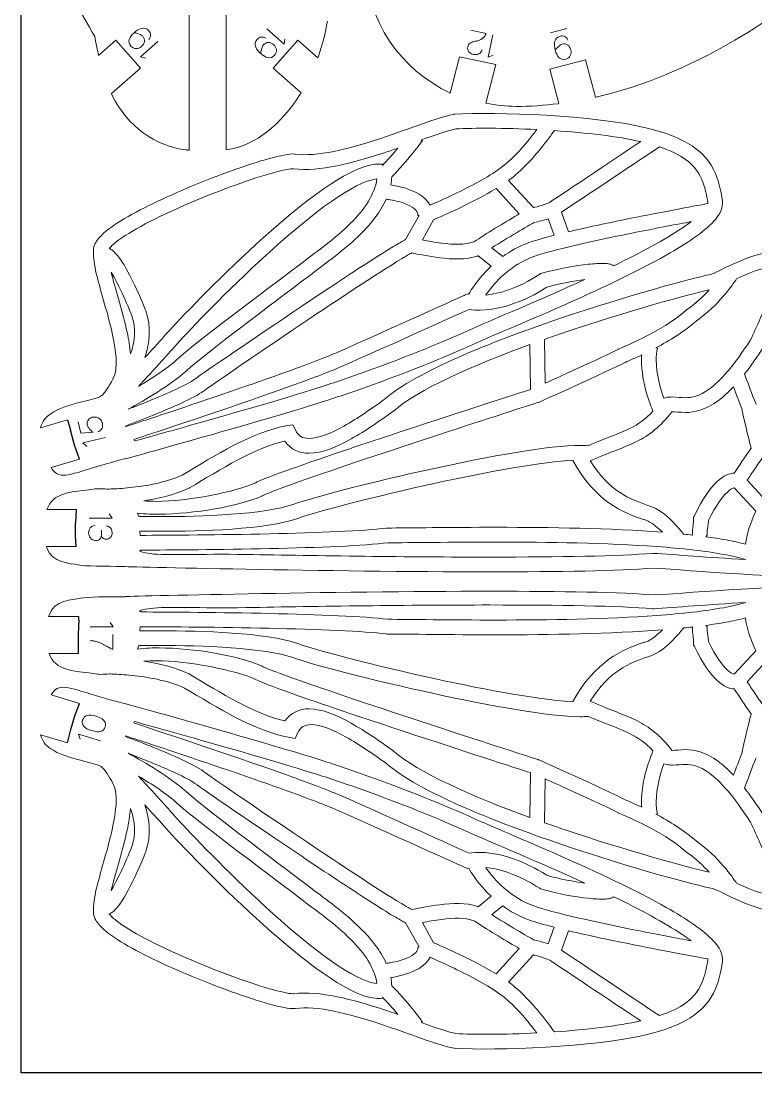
# Model space of a CAD drawing. Header units: millimetres. Extents: x 0 to 213, y 0 to 136.
# Drawn here: x 0 to 60.5, y 0 to 86.5 of the extents above; entities that cross this region are included whole.
import ezdxf

# ---------------------------------------------------------------- set-up
doc = ezdxf.new("R2010")
doc.units = ezdxf.units.MM
doc.header["$MEASUREMENT"] = 0
for name, color, linetype in [('Cut', 7, 'Continuous'), ('Stege', 5, 'Continuous'), ('Text', 1, 'Continuous')]:
    doc.layers.add(name, color=color, linetype=linetype)

msp = doc.modelspace()

# ---------------------------------------------------------------- linework, layer by layer
at = {"layer": 'Cut'}
for p, q in [((0, 0), (0, 136.221)), ((3.823, 53.733), (4.078, 52.866)), ((4.796, 50.493), (4.409, 51.653)), ((4.54, 46.354), (4.49, 45.221)), ((4.54, 43.304), (4.49, 44.221)), ((4.724, 37.543), (4.756, 37.001)), ((4.724, 34.493), (4.724, 35.756)), ((4.425, 29.376), (4.796, 30.399)), ((3.823, 27.16), (4.11, 28.257)), ((213.49, 0), (0, 0))]:
    msp.add_line(p, q, dxfattribs=at)
at = {"layer": 'Cut', "lineweight": 0}
for p, q in [((13.819, 101.623), (13.819, 75.905)), ((16.869, 75.944), (16.869, 101.623)), ((7.797, 84.944), (6.383, 83.694)), ((9.817, 82.66), (7.797, 84.944)), ((22.77, 84.945), (20.75, 82.66)), ((24.413, 83.492), (22.77, 84.945)), ((6.383, 83.694), (6.345, 83.864)), ((24.467, 83.646), (24.413, 83.492)), ((36.071, 83.571), (35.314, 80.597)), ((39.06, 82.967), (36.071, 83.571)), ((46.448, 83.339), (43.498, 82.564)), ((47.26, 80.253), (46.448, 83.339)), ((7.439, 80.558), (9.817, 82.66)), ((20.75, 82.66), (23.039, 80.636)), ((38.247, 79.773), (39.06, 82.967)), ((43.498, 82.564), (44.241, 79.738)), ((7.508, 80.416), (7.439, 80.558)), ((23.039, 80.636), (22.957, 80.506)), ((35.314, 80.597), (35.288, 80.61)), ((38.275, 79.767), (38.247, 79.773)), ((44.241, 79.738), (44.179, 79.73)), ((47.319, 80.267), (47.26, 80.253)), ((35.606, 78.851), (35.635, 78.857)), ((35.635, 78.857), (35.668, 78.859)), ((32.913, 76.749), (33.013, 76.674)), ((13.819, 75.905), (13.772, 75.905)), ((17.038, 75.969), (16.869, 75.944)), ((22.528, 75.591), (22.55, 75.59)), ((22.55, 75.59), (22.57, 75.586)), ((29.735, 74.752), (29.724, 74.653)), ((40.985, 70.656), (39.075, 72.741)), ((40.103, 73.416), (42.151, 71.18)), ((31.641, 68.549), (32.745, 70.531)), ((32.745, 70.531), (32.639, 70.541)), ((33.936, 70.178), (33.013, 68.52)), ((43.863, 68.908), (43.372, 70.267)), ((44.468, 70.804), (45.048, 69.198)), ((38.718, 67.871), (39.625, 67.148)), ((38.671, 66.356), (37.593, 67.216)), ((42.746, 65.753), (42.835, 65.778)), ((42.67, 65.703), (42.746, 65.753)), ((36.531, 63.996), (36.729, 64.086)), ((36.729, 64.086), (36.831, 64.059)), ((54.805, 62.81), (54.782, 62.79)), ((54.833, 62.83), (54.805, 62.81)), ((41.856, 59.91), (41.91, 56.227)), ((43.116, 56.738), (43.063, 60.343)), ((49.161, 59.547), (49.137, 59.535)), ((49.183, 59.556), (49.161, 59.547)), ((52.359, 59.614), (52.226, 59.646)), ((52.872, 55.509), (52.871, 55.507)), ((53.092, 55.557), (52.872, 55.509)), ((42.553, 55.16), (42.585, 55.169)), ((42.585, 55.169), (42.615, 55.183)), ((60.469, 54.997), (60.442, 55.06)), ((3.823, 53.733), (1.605, 53.067)), ((30.598, 54.412), (30.623, 54.429)), ((30.623, 54.429), (30.648, 54.451)), ((53.547, 54.391), (53.579, 54.391)), ((8.589, 53.216), (8.62, 53.166)), ((22.371, 53.323), (21.915, 53.247)), ((22.565, 52.906), (22.371, 53.323)), ((9.273, 52.104), (9.344, 51.987)), ((60.053, 51.416), (60.082, 51.423)), ((2.475, 49.796), (4.796, 50.493)), ((8.587, 50.52), (8.582, 50.539)), ((45.457, 50.399), (45.4, 50.367)), ((46.814, 50.357), (46.841, 50.353)), ((46.841, 50.353), (46.998, 50.423)), ((6.151, 49.853), (6.151, 49.852)), ((61.339, 47.04), (59.74, 48.753)), ((13.808, 48.096), (13.83, 48.107)), ((13.83, 48.107), (13.857, 48.123)), ((58.671, 48.12), (60.448, 46.216)), ((19.794, 47.451), (19.814, 47.459)), ((19.814, 47.459), (19.827, 47.466)), ((2.223, 46.571), (2.129, 46.354)), ((2.129, 46.354), (4.54, 46.354)), ((9.679, 45.779), (9.593, 46.057)), ((51.199, 45.533), (51.231, 45.522)), ((51.231, 45.522), (51.258, 45.516)), ((55.392, 45.841), (55.333, 45.715)), ((55.333, 45.715), (55.333, 45.578)), ((9.791, 44.22), (9.766, 44.565)), ((30.087, 44.826), (30.045, 44.819)), ((30.125, 44.826), (30.087, 44.826)), ((56.322, 44.111), (56.443, 44.232)), ((56.443, 44.232), (56.412, 44.2)), ((56.412, 44.2), (56.45, 44.222)), ((4.54, 43.304), (2.084, 43.304)), ((2.084, 43.304), (2.12, 43.19)), ((51.976, 42.744), (51.931, 42.74)), ((52.02, 42.741), (51.976, 42.744)), ((8.373, 41.67), (8.373, 41.652)), ((8.557, 39.176), (8.557, 39.194)), ((51.931, 38.189), (51.976, 38.185)), ((51.976, 38.185), (52.02, 38.187)), ((2.268, 37.543), (2.303, 37.657)), ((4.724, 37.543), (2.268, 37.543)), ((9.766, 36.363), (9.79, 36.709)), ((56.443, 36.696), (56.322, 36.817)), ((56.45, 36.706), (56.412, 36.728)), ((56.412, 36.728), (56.443, 36.696)), ((30.045, 36.109), (30.087, 36.103)), ((30.087, 36.103), (30.125, 36.103)), ((9.593, 34.871), (9.679, 35.149)), ((51.231, 35.406), (51.199, 35.395)), ((51.258, 35.412), (51.231, 35.406)), ((55.333, 35.35), (55.333, 35.213)), ((55.333, 35.213), (55.392, 35.088)), ((60.448, 34.712), (58.671, 32.808)), ((2.407, 34.276), (2.313, 34.493)), ((2.313, 34.493), (4.724, 34.493)), ((59.739, 32.176), (61.339, 33.888)), ((19.814, 33.47), (19.794, 33.478)), ((19.827, 33.462), (19.814, 33.47)), ((13.831, 32.821), (13.808, 32.833)), ((13.857, 32.805), (13.831, 32.821)), ((2.475, 31.097), (4.796, 30.399)), ((6.151, 31.04), (6.151, 31.041)), ((8.587, 30.373), (8.582, 30.354)), ((45.399, 30.561), (45.457, 30.53)), ((46.841, 30.575), (46.814, 30.571)), ((46.998, 30.506), (46.841, 30.575)), ((60.082, 29.505), (60.053, 29.513)), ((9.273, 28.789), (9.344, 28.906)), ((3.823, 27.16), (1.605, 27.826)), ((8.589, 27.677), (8.62, 27.727)), ((22.749, 27.94), (22.555, 27.523)), ((22.555, 27.523), (22.099, 27.599)), ((30.623, 26.499), (30.598, 26.516)), ((30.648, 26.478), (30.623, 26.499)), ((53.579, 26.537), (53.547, 26.537)), ((42.585, 25.759), (42.553, 25.768)), ((42.614, 25.745), (42.585, 25.759)), ((52.87, 25.421), (52.872, 25.419)), ((52.872, 25.419), (53.092, 25.371)), ((60.442, 25.868), (60.469, 25.931)), ((41.91, 24.702), (41.856, 21.018)), ((43.063, 20.586), (43.116, 24.191)), ((49.137, 21.394), (49.161, 21.381)), ((49.161, 21.381), (49.184, 21.372)), ((52.226, 21.283), (52.358, 21.314)), ((54.781, 18.138), (54.805, 18.118)), ((54.805, 18.118), (54.833, 18.098)), ((36.531, 16.897), (36.729, 16.807)), ((36.729, 16.807), (36.831, 16.834)), ((42.67, 15.19), (42.746, 15.139)), ((42.746, 15.139), (42.835, 15.115)), ((38.671, 14.537), (37.593, 13.677)), ((38.718, 13.022), (39.625, 13.745)), ((31.641, 12.344), (32.745, 10.362)), ((33.936, 10.715), (33.013, 12.373)), ((43.863, 11.985), (43.372, 10.626)), ((44.468, 10.089), (45.048, 11.695)), ((32.745, 10.362), (32.639, 10.352)), ((40.985, 10.237), (39.075, 8.152)), ((40.103, 7.477), (42.151, 9.713)), ((29.735, 6.141), (29.724, 6.24)), ((22.528, 5.302), (22.55, 5.303)), ((22.55, 5.303), (22.57, 5.306)), ((32.913, 4.144), (33.013, 4.218)), ((35.606, 2.041), (35.635, 2.036)), ((35.635, 2.036), (35.668, 2.034))]:
    msp.add_line(p, q, dxfattribs=at)
for centre, radius, start, end in [((8.833, 89.189), 16.588, 340.47821, 350.76945), ((28.923, 89.001), 23.155, 189.31511, 192.81849), ((40.941, 93.278), 13.771, 258.83657, 269.05419)]:
    msp.add_arc(centre, radius, start, end, dxfattribs=at)
for points in [[(6.073, 85.253), (5.058, 87.03), (2.302, 91.015), (2.498, 97.34)], [(35.288, 80.61), (31.375, 82.476), (28.269, 86.457), (28.349, 91.581)], [(64.842, 89.376), (62.353, 86.963), (55.312, 82.132), (47.319, 80.267)], [(22.957, 80.506), (21.417, 78.053), (19.301, 76.299), (17.038, 75.969)], [(13.616, 75.925), (11.005, 76.26), (8.754, 77.844), (7.508, 80.416)], [(44.179, 79.73), (43.087, 79.603), (41.814, 79.491), (40.714, 79.509)], [(29.514, 76.852), (32.052, 77.683), (34.344, 78.631), (35.606, 78.851)], [(35.668, 78.859), (39.009, 79.067), (47.137, 78.798), (51.517, 77.726)], [(35.778, 77.651), (35.208, 77.554), (34.173, 77.195), (32.913, 76.749)], [(42.429, 77.598), (39.749, 77.734), (37.242, 77.745), (35.778, 77.651)], [(41.797, 76.787), (42.037, 77.082), (42.246, 77.355), (42.429, 77.598)], [(43.882, 77.513), (43.649, 77.208), (43.239, 76.64), (42.739, 76.022)], [(50.975, 76.608), (49.103, 77.042), (46.486, 77.338), (43.882, 77.513)], [(51.517, 77.726), (53.209, 77.308), (54.451, 76.804), (55.383, 76.13)], [(22.57, 75.586), (24.278, 75.332), (27.002, 76.015), (29.514, 76.852)], [(33.013, 76.674), (33.002, 76.662), (31.674, 74.882), (30.502, 73.716)], [(39.39, 74.398), (40.321, 75.083), (41.152, 75.991), (41.797, 76.787)], [(43.578, 71.669), (43.985, 71.941), (48.763, 75.131), (50.975, 76.608)], [(52.516, 76.178), (51.283, 75.355), (45.694, 71.623), (44.468, 70.804)], [(54.67, 75.148), (54.148, 75.528), (53.446, 75.87), (52.516, 76.178)], [(13.772, 75.905), (13.533, 75.916), (13.616, 75.925), (13.616, 75.925)], [(20.439, 75.222), (21.354, 75.468), (22.009, 75.618), (22.528, 75.591)], [(29.894, 75.7), (27.322, 74.861), (24.557, 74.1), (22.417, 74.383)], [(29.724, 74.653), (30.14, 75.074), (30.594, 75.596), (30.988, 76.071)], [(30.988, 76.071), (30.629, 75.946), (30.264, 75.822), (29.894, 75.7)], [(42.739, 76.022), (42.057, 75.183), (41.171, 74.205), (40.11, 73.421)], [(55.383, 76.13), (56.316, 75.458), (56.911, 74.599), (57.265, 73.609)], [(17.235, 74.182), (18.431, 74.614), (19.536, 74.974), (20.439, 75.222)], [(18.73, 67.605), (21.97, 70.598), (25.513, 73.553), (28.063, 74.489)], [(28.063, 74.489), (28.65, 74.699), (29.202, 74.813), (29.735, 74.752)], [(56.123, 73.197), (55.827, 74.006), (55.411, 74.607), (54.67, 75.148)], [(10.882, 71.53), (12.868, 72.491), (15.184, 73.442), (17.235, 74.182)], [(20.761, 74.053), (19.901, 73.817), (18.82, 73.465), (17.647, 73.041)], [(22.417, 74.383), (22.226, 74.393), (21.569, 74.282), (20.761, 74.053)], [(30.502, 73.716), (30.489, 73.489), (30.459, 73.267), (30.416, 73.049)], [(35.618, 72.277), (36.914, 72.898), (38.461, 73.711), (39.39, 74.398)], [(57.265, 73.609), (57.468, 73.042), (57.602, 72.433), (57.702, 71.772)], [(17.647, 73.041), (15.347, 72.212), (12.688, 71.102), (10.606, 70.037)], [(28.475, 73.348), (26.322, 72.587), (22.725, 69.671), (19.556, 66.716)], [(27.109, 69.891), (28.248, 71.022), (29.107, 72.275), (29.268, 73.542)], [(29.268, 73.542), (29.048, 73.52), (28.782, 73.461), (28.475, 73.348)], [(30.416, 73.049), (30.7, 73.004), (31.139, 72.922), (31.615, 72.777)], [(31.615, 72.777), (32.337, 72.538), (33.217, 72.205), (33.656, 71.378)], [(39.075, 72.741), (37.184, 71.596), (34.651, 70.486), (33.936, 70.178)], [(40.11, 73.421), (40.108, 73.42), (40.105, 73.417), (40.103, 73.416)], [(56.503, 71.591), (56.411, 72.201), (56.29, 72.734), (56.123, 73.197)], [(30.038, 71.877), (29.569, 70.817), (28.802, 69.869), (27.965, 69.032)], [(30.355, 71.829), (30.208, 71.854), (30.103, 71.868), (30.038, 71.877)], [(31.259, 71.617), (30.927, 71.719), (30.597, 71.788), (30.355, 71.829)], [(33.656, 71.378), (34.075, 71.561), (34.797, 71.882), (35.618, 72.277)], [(6.445, 68.731), (7.259, 69.626), (8.89, 70.556), (10.882, 71.53)], [(32.615, 70.758), (32.556, 71.03), (31.943, 71.427), (31.259, 71.617)], [(42.151, 71.18), (42.185, 71.188), (42.217, 71.196), (42.255, 71.205)], [(42.255, 71.205), (42.513, 71.27), (42.846, 71.363), (43.127, 71.465)], [(43.127, 71.465), (43.333, 71.538), (43.514, 71.623), (43.578, 71.669)], [(50.508, 70.37), (53.208, 70.91), (55.652, 71.358), (56.498, 71.512)], [(56.498, 71.512), (56.508, 71.554), (56.509, 71.582), (56.503, 71.591)], [(57.702, 71.772), (57.786, 71.093), (57.433, 70.557), (56.979, 70.048)], [(32.639, 70.541), (32.647, 70.629), (32.637, 70.693), (32.615, 70.758)], [(37.458, 68.495), (38.438, 69.159), (40.077, 70.127), (40.985, 70.656)], [(43.372, 70.267), (42.878, 70.102), (42.37, 69.983), (42.163, 69.937)], [(45.048, 69.198), (46.709, 69.589), (48.661, 69.999), (50.508, 70.37)], [(10.606, 70.037), (9.566, 69.505), (8.669, 68.982), (8.048, 68.528)], [(23.232, 66.734), (24.3, 67.557), (25.847, 68.632), (27.109, 69.891)], [(42.163, 69.937), (41.765, 69.708), (39.976, 68.673), (38.718, 67.871)], [(48.771, 66.401), (50.924, 67.448), (52.946, 68.528), (54.39, 69.5)], [(55.129, 70.026), (53.977, 69.811), (52.41, 69.513), (50.745, 69.179)], [(56.979, 70.048), (56.158, 69.16), (54.776, 68.241), (53.079, 67.275)], [(54.39, 69.5), (54.658, 69.679), (54.905, 69.855), (55.129, 70.026)], [(5.97, 67.812), (6.023, 68.192), (6.216, 68.467), (6.445, 68.731)], [(8.048, 68.528), (7.739, 68.301), (7.498, 68.091), (7.352, 67.925)], [(27.965, 69.032), (26.602, 67.674), (25.001, 66.567), (23.972, 65.774)], [(30.668, 68.001), (31.085, 68.25), (31.392, 68.43), (31.641, 68.549)], [(33.013, 68.52), (33.483, 68.43), (34.032, 68.329), (34.601, 68.258)], [(37.148, 68.343), (37.272, 68.388), (37.375, 68.439), (37.458, 68.495)], [(41.773, 68.298), (42.292, 68.484), (43.014, 68.691), (43.863, 68.908)], [(50.745, 69.179), (47.418, 68.515), (43.663, 67.694), (42.185, 67.157)], [(6.71, 63.835), (6.276, 65.406), (5.862, 66.768), (5.97, 67.812)], [(7.352, 67.925), (7.315, 67.884), (7.283, 67.845), (7.258, 67.811)], [(7.258, 67.811), (7.355, 67.769), (7.443, 67.717), (7.517, 67.659)], [(7.517, 67.659), (7.88, 67.382), (8.201, 66.95), (8.63, 66.205)], [(11.754, 60.577), (12.663, 61.597), (15.506, 64.612), (18.73, 67.605)], [(28.647, 66.735), (29.437, 67.242), (30.126, 67.675), (30.668, 68.001)], [(34.601, 68.258), (35.561, 68.133), (36.568, 68.124), (37.148, 68.343)], [(39.625, 67.148), (40.236, 67.593), (40.95, 68.001), (41.773, 68.298)], [(62.256, 67.693), (59.434, 67.207), (57.896, 66.111), (56.731, 65.685)], [(19.556, 66.716), (16.371, 63.761), (13.533, 60.751), (12.659, 59.769)], [(12.773, 58.645), (14.853, 60.495), (21.143, 65.122), (23.232, 66.734)], [(31.293, 66.961), (27.604, 64.747), (16.39, 57.079), (15.003, 56.084)], [(23.093, 63.071), (25.083, 64.406), (27.067, 65.719), (28.647, 66.735)], [(32.151, 67.448), (31.98, 67.361), (31.666, 67.188), (31.293, 66.961)], [(34.452, 67.055), (33.531, 67.169), (32.666, 67.355), (32.151, 67.448)], [(37.56, 67.201), (36.613, 66.87), (35.494, 66.931), (34.452, 67.055)], [(37.593, 67.216), (37.582, 67.212), (37.571, 67.206), (37.56, 67.201)], [(53.079, 67.275), (48.009, 64.4), (40.125, 61.253), (37.859, 60.224)], [(42.185, 67.157), (41.221, 66.81), (40.415, 66.276), (39.768, 65.713)], [(9.058, 62.436), (8.366, 64.116), (7.822, 65.209), (7.417, 65.872)], [(7.417, 65.872), (7.437, 65.793), (7.456, 65.713), (7.477, 65.631)], [(8.63, 66.205), (9.053, 65.458), (9.56, 64.399), (10.182, 62.894)], [(23.972, 65.774), (21.871, 64.154), (15.555, 59.501), (13.581, 57.74)], [(36.831, 64.059), (37.004, 64.364), (37.605, 65.351), (38.671, 66.356)], [(42.835, 65.778), (44.239, 66.175), (45.606, 66.413), (46.652, 66.522)], [(46.652, 66.522), (47.177, 66.576), (47.618, 66.599), (47.962, 66.59)], [(47.962, 66.59), (48.135, 66.584), (48.283, 66.572), (48.43, 66.541)], [(48.43, 66.541), (48.505, 66.525), (48.58, 66.505), (48.679, 66.456)], [(48.679, 66.456), (48.705, 66.442), (48.737, 66.423), (48.771, 66.401)], [(58.866, 65.329), (59.784, 65.762), (60.864, 66.213), (62.404, 66.485)], [(7.477, 65.631), (7.822, 64.267), (8.38, 62.558), (8.729, 60.927)], [(37.358, 61.329), (38.845, 62.003), (42.573, 63.52), (46.372, 65.267)], [(39.768, 65.713), (39.122, 65.152), (38.637, 64.565), (38.316, 64.12)], [(40.194, 64.45), (40.92, 64.712), (41.751, 65.107), (42.67, 65.703)], [(46.372, 65.267), (45.477, 65.153), (44.372, 64.946), (43.251, 64.635)], [(56.731, 65.685), (55.294, 65.4), (49.972, 63.971), (44.297, 62.051)], [(55.558, 61.858), (57.372, 63.147), (58.53, 64.814), (58.866, 65.329)], [(38.225, 63.991), (38.744, 64.041), (39.407, 64.167), (40.194, 64.45)], [(38.316, 64.12), (38.283, 64.075), (38.254, 64.033), (38.225, 63.991)], [(43.251, 64.635), (42.288, 64.018), (41.4, 63.595), (40.606, 63.308)], [(44.686, 60.902), (49.894, 62.666), (54.885, 64.029), (56.618, 64.421)], [(56.618, 64.421), (56.134, 63.892), (55.531, 63.32), (54.833, 62.83)], [(7.784, 59.203), (7.645, 60.585), (7.153, 62.283), (6.71, 63.835)], [(26.061, 59.294), (29.947, 61.019), (36.521, 63.991), (36.531, 63.996)], [(40.606, 63.308), (38.715, 62.625), (37.37, 62.727), (36.853, 62.811)], [(61.603, 63.936), (61.118, 62.713), (60.508, 61.38), (60.017, 60.305)], [(9.122, 62.272), (9.104, 62.323), (9.082, 62.377), (9.058, 62.436)], [(10.182, 62.894), (10.21, 62.823), (10.237, 62.755), (10.263, 62.684)], [(10.263, 62.684), (10.73, 61.365), (10.594, 60.049), (10.19, 58.848)], [(14.296, 57.07), (15.12, 57.66), (19.111, 60.4), (23.093, 63.071)], [(36.853, 62.811), (35.775, 62.324), (30.068, 59.746), (26.552, 58.186)], [(54.782, 62.79), (53.061, 61.28), (50.603, 60.151), (49.183, 59.556)], [(9.009, 59.142), (9.375, 60.188), (9.488, 61.275), (9.122, 62.272)], [(44.297, 62.051), (38.573, 60.102), (32.582, 57.722), (29.875, 55.386)], [(52.226, 59.646), (53.342, 60.235), (54.537, 60.971), (55.558, 61.858)], [(8.729, 60.927), (8.854, 60.318), (8.959, 59.718), (9.009, 59.142)], [(10.19, 58.848), (10.733, 59.442), (11.274, 60.038), (11.754, 60.577)], [(28.508, 57.748), (31.787, 58.931), (34.823, 60.179), (37.358, 61.329)], [(43.063, 60.343), (43.605, 60.533), (44.147, 60.72), (44.686, 60.902)], [(12.659, 59.769), (11.738, 58.735), (10.605, 57.503), (9.65, 56.471)], [(37.859, 60.224), (35.293, 59.06), (32.229, 57.801), (28.921, 56.606)], [(30.648, 54.451), (32.602, 56.185), (37.117, 58.185), (41.856, 59.91)], [(60.017, 60.305), (58.606, 58.103), (57.485, 56.901), (56.623, 56.27)], [(7.561, 57.073), (7.805, 57.52), (7.883, 58.282), (7.784, 59.203)], [(21.938, 57.705), (23.7, 58.341), (25.192, 58.908), (26.061, 59.294)], [(49.137, 59.535), (48.45, 59.172), (46.678, 58.352), (45.102, 57.635)], [(49.686, 58.452), (50.077, 58.618), (50.546, 58.823), (51.057, 59.063)], [(51.057, 59.063), (51.047, 58.919), (51.041, 58.776), (51.041, 58.633)], [(52.253, 58.633), (52.253, 58.979), (52.287, 59.313), (52.359, 59.614)], [(59.524, 57.502), (60.003, 58.109), (60.513, 58.829), (61.062, 59.684)], [(9.65, 56.471), (10.757, 57.13), (11.963, 57.921), (12.773, 58.645)], [(26.552, 58.186), (25.624, 57.773), (24.124, 57.204), (22.35, 56.564)], [(42.615, 55.183), (42.624, 55.188), (48.174, 57.661), (49.686, 58.452)], [(51.041, 58.633), (51.049, 56.787), (51.765, 54.96), (51.985, 54.431)], [(52.871, 55.507), (52.603, 56.27), (52.25, 57.514), (52.253, 58.633)], [(13.581, 57.74), (12.248, 56.558), (10.19, 55.35), (8.819, 54.601)], [(12.327, 54.394), (15.294, 55.387), (18.999, 56.644), (21.938, 57.705)], [(24.782, 56.469), (26.049, 56.881), (27.295, 57.31), (28.508, 57.748)], [(45.102, 57.635), (44.357, 57.296), (43.653, 56.979), (43.116, 56.738)], [(60.442, 55.06), (60.169, 55.715), (59.729, 56.927), (59.524, 57.502)], [(6.659, 55.727), (6.918, 56.016), (7.224, 56.442), (7.561, 57.073)], [(22.35, 56.564), (18.058, 55.015), (12.175, 53.059), (9.273, 52.104)], [(10.437, 55.238), (12.019, 55.874), (13.686, 56.625), (14.296, 57.07)], [(14.766, 53.507), (18.308, 54.512), (22.445, 55.71), (24.782, 56.469)], [(28.921, 56.606), (27.696, 56.165), (26.437, 55.732), (25.156, 55.316)], [(56.623, 56.27), (55.75, 55.639), (55.18, 55.553), (54.651, 55.546)], [(57.342, 55.292), (57.742, 55.587), (58.165, 55.964), (58.616, 56.443)], [(58.616, 56.443), (58.827, 55.865), (59.093, 55.151), (59.296, 54.658)], [(5.682, 55.373), (5.947, 55.444), (6.199, 55.516), (6.435, 55.592)], [(6.435, 55.592), (6.509, 55.634), (6.584, 55.682), (6.659, 55.727)], [(15.003, 56.084), (14.163, 55.49), (12.517, 54.776), (10.892, 54.113)], [(29.875, 55.386), (28.836, 54.651), (27.671, 53.838), (26.565, 53.217)], [(41.91, 56.227), (40.772, 55.861), (36.245, 54.401), (31.527, 52.842)], [(53.579, 55.604), (53.427, 55.604), (53.264, 55.595), (53.092, 55.557)], [(54.651, 55.546), (54.305, 55.543), (53.971, 55.602), (53.579, 55.604)], [(2.439, 54.224), (3.075, 54.665), (3.934, 54.917), (4.786, 55.143)], [(4.786, 55.143), (5.089, 55.222), (5.391, 55.298), (5.682, 55.373)], [(25.156, 55.316), (20.414, 53.775), (8.593, 50.522), (8.587, 50.52)], [(8.819, 54.601), (9.325, 54.795), (9.878, 55.011), (10.437, 55.238)], [(35.87, 52.992), (39.631, 54.222), (42.546, 55.158), (42.553, 55.16)], [(54.651, 54.332), (55.367, 54.325), (56.3, 54.517), (57.342, 55.292)], [(59.296, 54.658), (59.475, 53.649), (60.051, 51.426), (60.053, 51.416)], [(1.605, 53.067), (1.718, 53.555), (2.028, 53.949), (2.439, 54.224)], [(10.892, 54.113), (10.066, 53.778), (9.255, 53.466), (8.589, 53.216)], [(8.62, 53.166), (9.547, 53.471), (10.841, 53.898), (12.327, 54.394)], [(27.159, 52.159), (28.347, 52.827), (29.549, 53.668), (30.598, 54.412)], [(51.985, 54.431), (51.357, 53.764), (50.779, 53.369), (50.114, 53.031)], [(50.658, 51.948), (51.665, 52.449), (52.581, 53.149), (53.547, 54.391)], [(53.579, 54.391), (53.821, 54.395), (54.188, 54.335), (54.651, 54.332)], [(9.344, 51.987), (10.514, 52.312), (12.519, 52.871), (14.766, 53.507)], [(21.915, 53.247), (19.034, 52.757), (15.955, 50.777), (13.265, 49.182)], [(23.696, 52.19), (23.127, 52.217), (22.855, 52.342), (22.565, 52.906)], [(26.565, 53.217), (25.458, 52.588), (24.393, 52.18), (23.696, 52.19)], [(31.527, 52.842), (28.8, 51.942), (26.009, 51.008), (23.769, 50.231)], [(24.167, 49.084), (27.511, 50.245), (32.11, 51.764), (35.87, 52.992)], [(50.114, 53.031), (49.224, 52.581), (48.135, 52.244), (46.657, 51.598)], [(13.857, 48.123), (16.41, 49.652), (19.284, 51.439), (21.701, 51.971)], [(21.701, 51.971), (22.175, 51.293), (22.94, 50.954), (23.696, 50.976)], [(23.696, 50.976), (24.801, 50.986), (25.966, 51.497), (27.159, 52.159)], [(46.998, 50.423), (48.484, 51.084), (49.598, 51.416), (50.658, 51.948)], [(45.99, 51.625), (43.483, 51.621), (38.557, 50.724), (33.728, 49.673)], [(46.657, 51.598), (46.454, 51.616), (46.232, 51.625), (45.99, 51.625)], [(60.046, 51.373), (59.59, 50.733), (58.989, 49.82), (58.674, 49.34)], [(60.082, 51.423), (60.069, 51.406), (60.058, 51.391), (60.046, 51.373)], [(8.582, 50.539), (6.728, 50.039), (6.275, 49.882), (6.151, 49.853)], [(23.769, 50.231), (21.54, 49.456), (19.904, 48.864), (19.286, 48.552)], [(33.987, 48.488), (38.422, 49.458), (43.01, 50.287), (45.457, 50.399)], [(45.4, 50.367), (47.208, 47.027), (49.574, 46.06), (51.199, 45.533)], [(51.57, 46.689), (50.12, 47.185), (48.397, 47.832), (46.814, 50.357)], [(60.357, 49.685), (60.588, 50.027), (60.83, 50.383), (61.034, 50.669)], [(6.151, 49.852), (3.85, 49.16), (3.089, 48.763), (2.475, 49.796)], [(33.728, 49.673), (28.905, 48.618), (24.25, 47.416), (22.367, 46.761)], [(58.674, 49.34), (58.286, 49.326), (57.784, 49.139), (57.258, 48.645)], [(59.74, 48.753), (59.902, 49), (60.123, 49.336), (60.357, 49.685)], [(13.265, 49.182), (12.088, 48.623), (10.487, 48.319), (9.195, 48.173)], [(19.286, 48.552), (17.648, 47.812), (13.759, 47.012), (11.129, 47.02)], [(19.827, 47.466), (20.236, 47.683), (21.949, 48.319), (24.167, 49.084)], [(22.766, 45.615), (24.532, 46.232), (29.204, 47.444), (33.987, 48.488)], [(57.258, 48.645), (56.702, 48.128), (56.084, 47.277), (55.392, 45.841)], [(5.772, 48), (4.775, 47.828), (2.789, 47.88), (2.223, 46.571)], [(7.068, 48.025), (6.625, 48.068), (6.177, 48.073), (5.772, 48)], [(7.563, 48.042), (7.345, 48.032), (7.179, 48.027), (7.068, 48.025)], [(9.195, 48.173), (8.545, 48.098), (7.971, 48.06), (7.563, 48.042)], [(10.114, 47.068), (11.318, 47.25), (12.67, 47.561), (13.808, 48.096)], [(56.543, 45.431), (57.166, 46.707), (57.701, 47.404), (58.083, 47.757)], [(58.083, 47.757), (58.391, 48.037), (58.58, 48.103), (58.671, 48.12)], [(11.129, 47.02), (10.76, 47.02), (10.42, 47.038), (10.114, 47.068)], [(11.354, 45.966), (14.224, 45.976), (17.88, 46.602), (19.794, 47.451)], [(22.367, 46.761), (20.052, 45.939), (14.782, 45.758), (11.422, 45.766)], [(9.593, 46.057), (10.236, 45.965), (10.927, 45.967), (11.354, 45.966)], [(53.823, 45.12), (53.221, 45.745), (52.482, 46.449), (51.57, 46.689)], [(60.448, 46.216), (59.994, 45.232), (59.676, 44.275), (59.599, 43.498)], [(11.422, 45.766), (10.757, 45.766), (10.166, 45.772), (9.679, 45.779)], [(11.422, 44.553), (14.849, 44.561), (20.071, 44.688), (22.766, 45.615)], [(51.258, 45.516), (51.641, 45.449), (52.257, 44.987), (52.758, 44.479)], [(54.509, 44.322), (54.334, 44.544), (54.1, 44.825), (53.823, 45.12)], [(55.333, 45.578), (55.338, 45.202), (55.233, 44.807), (55.226, 44.343)], [(56.438, 44.343), (56.432, 44.546), (56.522, 44.943), (56.543, 45.431)], [(9.766, 44.565), (10.238, 44.558), (10.797, 44.553), (11.422, 44.553)], [(30.045, 44.819), (26.467, 44.341), (14.665, 44.24), (9.791, 44.22)], [(39.141, 44.886), (35.273, 44.886), (31.928, 44.825), (30.125, 44.826)], [(52.758, 44.479), (48.495, 44.81), (43.492, 44.884), (39.141, 44.886)], [(55.227, 44.247), (54.992, 44.273), (54.751, 44.297), (54.509, 44.322)], [(55.226, 44.343), (55.225, 44.312), (55.226, 44.28), (55.227, 44.247)], [(56.446, 44.237), (56.443, 44.255), (56.438, 44.291), (56.438, 44.343)], [(56.45, 44.222), (56.45, 44.223), (56.448, 44.222), (56.446, 44.237)], [(9.877, 43.009), (14.782, 43.028), (26.388, 43.123), (30.165, 43.612)], [(30.165, 43.612), (31.999, 43.613), (35.313, 43.672), (39.141, 43.672)], [(39.141, 43.672), (43.35, 43.672), (48.177, 43.6), (52.302, 43.297)], [(52.302, 43.297), (54.365, 43.146), (56.252, 42.937), (57.788, 42.656)], [(58.006, 43.849), (57.48, 43.945), (56.913, 44.031), (56.322, 44.111)], [(59.599, 43.498), (59.112, 43.626), (58.581, 43.742), (58.006, 43.849)], [(2.12, 43.19), (2.513, 41.938), (4.101, 41.928), (4.719, 41.794)], [(10.655, 42.718), (9.35, 42.901), (9.877, 43.009), (9.877, 43.009)], [(18.52, 42.649), (14.72, 42.719), (11.96, 42.536), (10.655, 42.718)], [(38.565, 42.434), (31.948, 42.433), (24.406, 42.542), (18.52, 42.649)], [(51.931, 42.74), (49.28, 42.514), (44.258, 42.433), (38.565, 42.434)], [(59.626, 42.229), (56.517, 42.408), (53.875, 42.625), (52.02, 42.741)], [(57.788, 42.656), (58.48, 42.531), (59.096, 42.386), (59.626, 42.229)], [(4.719, 41.794), (5.203, 41.676), (6.956, 41.679), (8.373, 41.67)], [(8.373, 41.652), (8.376, 41.652), (25.305, 41.22), (38.565, 41.22)], [(38.565, 41.22), (44.245, 41.222), (49.238, 41.299), (51.989, 41.527)], [(51.989, 41.527), (55.475, 41.309), (61.8, 40.729), (68.843, 40.729)], [(52.173, 39.319), (55.658, 39.538), (61.984, 40.117), (69.027, 40.117)], [(2.303, 37.657), (2.697, 38.908), (4.285, 38.919), (4.903, 39.052)], [(4.903, 39.052), (5.387, 39.17), (7.14, 39.167), (8.557, 39.176)], [(8.557, 39.194), (8.56, 39.194), (25.489, 39.626), (38.749, 39.626)], [(38.749, 39.626), (44.428, 39.624), (49.422, 39.548), (52.173, 39.319)], [(9.877, 37.92), (9.877, 37.92), (9.35, 38.028), (10.656, 38.21)], [(10.656, 38.21), (11.961, 38.392), (14.72, 38.209), (18.52, 38.279)], [(18.52, 38.279), (24.406, 38.387), (31.948, 38.495), (38.565, 38.494)], [(38.565, 38.494), (44.258, 38.495), (49.28, 38.415), (51.931, 38.189)], [(52.02, 38.187), (53.875, 38.304), (56.517, 38.52), (59.626, 38.699)], [(57.788, 38.273), (56.251, 37.991), (54.365, 37.782), (52.302, 37.631)], [(59.626, 38.699), (59.096, 38.542), (58.479, 38.398), (57.788, 38.273)], [(30.165, 37.316), (26.388, 37.806), (14.782, 37.9), (9.877, 37.92)], [(39.14, 37.256), (35.313, 37.256), (31.999, 37.315), (30.165, 37.316)], [(52.302, 37.631), (48.177, 37.328), (43.35, 37.256), (39.14, 37.256)], [(58.006, 37.079), (58.581, 37.186), (59.111, 37.302), (59.598, 37.43)], [(59.598, 37.43), (59.676, 36.653), (59.994, 35.696), (60.448, 34.712)], [(11.422, 36.376), (10.797, 36.376), (10.238, 36.37), (9.766, 36.363)], [(9.79, 36.709), (14.665, 36.688), (26.467, 36.588), (30.045, 36.109)], [(22.767, 35.314), (20.071, 36.24), (14.85, 36.367), (11.422, 36.376)], [(39.14, 36.043), (43.492, 36.044), (48.495, 36.118), (52.758, 36.449)], [(52.758, 36.449), (52.256, 35.941), (51.641, 35.48), (51.258, 35.412)], [(53.823, 35.808), (54.1, 36.103), (54.334, 36.385), (54.509, 36.606)], [(54.509, 36.606), (54.751, 36.631), (54.992, 36.656), (55.227, 36.682)], [(55.227, 36.682), (55.226, 36.649), (55.225, 36.616), (55.226, 36.585)], [(55.226, 36.585), (55.233, 36.121), (55.338, 35.726), (55.333, 35.35)], [(56.322, 36.817), (56.914, 36.897), (57.48, 36.983), (58.006, 37.079)], [(56.543, 35.498), (56.523, 35.985), (56.431, 36.382), (56.438, 36.585)], [(56.438, 36.585), (56.438, 36.637), (56.443, 36.673), (56.446, 36.691)], [(56.446, 36.691), (56.448, 36.706), (56.45, 36.705), (56.45, 36.706)], [(30.125, 36.103), (31.928, 36.104), (35.273, 36.043), (39.14, 36.043)], [(51.57, 34.24), (52.482, 34.479), (53.221, 35.183), (53.823, 35.808)], [(58.083, 33.172), (57.701, 33.525), (57.166, 34.221), (56.543, 35.498)], [(11.353, 34.962), (10.926, 34.961), (10.236, 34.963), (9.593, 34.871)], [(9.679, 35.149), (10.166, 35.157), (10.757, 35.163), (11.422, 35.163)], [(19.794, 33.478), (17.88, 34.326), (14.224, 34.953), (11.353, 34.962)], [(11.422, 35.163), (14.782, 35.17), (20.053, 34.989), (22.367, 34.167)], [(33.988, 32.44), (29.205, 33.484), (24.532, 34.696), (22.767, 35.314)], [(51.199, 35.395), (49.575, 34.869), (47.208, 33.901), (45.399, 30.561)], [(55.392, 35.088), (56.083, 33.651), (56.702, 32.8), (57.257, 32.283)], [(5.956, 32.846), (4.959, 33.019), (2.973, 32.966), (2.407, 34.276)], [(10.114, 33.86), (10.421, 33.891), (10.76, 33.908), (11.129, 33.908)], [(13.808, 32.833), (12.67, 33.368), (11.318, 33.679), (10.114, 33.86)], [(11.129, 33.908), (13.759, 33.917), (17.648, 33.117), (19.285, 32.377)], [(22.367, 34.167), (24.25, 33.513), (28.905, 32.31), (33.728, 31.255)], [(46.814, 30.571), (48.397, 33.096), (50.12, 33.743), (51.57, 34.24)], [(24.167, 31.844), (21.949, 32.61), (20.235, 33.245), (19.827, 33.462)], [(58.671, 32.808), (58.58, 32.825), (58.39, 32.891), (58.083, 33.172)], [(6.151, 31.041), (3.85, 31.732), (3.089, 32.13), (2.475, 31.097)], [(7.252, 32.821), (6.809, 32.778), (6.361, 32.773), (5.956, 32.846)], [(7.746, 32.805), (7.529, 32.815), (7.362, 32.82), (7.252, 32.821)], [(9.379, 32.674), (8.729, 32.748), (8.155, 32.786), (7.746, 32.805)], [(13.449, 31.664), (12.272, 32.223), (10.671, 32.528), (9.379, 32.674)], [(21.701, 28.957), (19.284, 29.49), (16.41, 31.277), (13.857, 32.805)], [(19.285, 32.377), (19.904, 32.064), (21.54, 31.472), (23.769, 30.697)], [(45.457, 30.53), (43.01, 30.641), (38.422, 31.47), (33.988, 32.44)], [(57.257, 32.283), (57.784, 31.79), (58.286, 31.602), (58.674, 31.588)], [(60.357, 31.244), (60.123, 31.592), (59.901, 31.928), (59.739, 32.176)], [(22.099, 27.599), (19.218, 28.09), (16.139, 30.07), (13.449, 31.664)], [(35.87, 27.936), (32.11, 29.164), (27.511, 30.684), (24.167, 31.844)], [(33.728, 31.255), (38.557, 30.205), (43.483, 29.308), (45.99, 29.304)], [(58.674, 31.588), (58.989, 31.108), (59.59, 30.196), (60.045, 29.555)], [(61.034, 30.259), (60.83, 30.546), (60.588, 30.901), (60.357, 31.244)], [(8.582, 30.354), (6.728, 30.854), (6.275, 31.011), (6.151, 31.04)], [(25.156, 25.577), (20.414, 27.118), (8.593, 30.371), (8.587, 30.373)], [(23.769, 30.697), (26.009, 29.921), (28.8, 28.987), (31.527, 28.086)], [(50.658, 28.981), (49.598, 29.512), (48.484, 29.844), (46.998, 30.506)], [(23.696, 29.952), (22.94, 29.975), (22.175, 29.635), (21.701, 28.957)], [(27.159, 28.769), (25.966, 29.431), (24.801, 29.942), (23.696, 29.952)], [(60.053, 29.513), (60.05, 29.502), (59.475, 27.279), (59.296, 26.27)], [(60.045, 29.555), (60.058, 29.537), (60.069, 29.522), (60.082, 29.505)], [(22.35, 24.329), (18.058, 25.878), (12.175, 27.834), (9.273, 28.789)], [(9.344, 28.906), (10.514, 28.581), (12.519, 28.022), (14.766, 27.385)], [(23.88, 28.657), (23.311, 28.63), (23.039, 28.504), (22.749, 27.94)], [(26.749, 27.629), (25.641, 28.258), (24.577, 28.667), (23.88, 28.657)], [(30.598, 26.516), (29.548, 27.26), (28.347, 28.102), (27.159, 28.769)], [(45.99, 29.304), (46.233, 29.304), (46.454, 29.312), (46.657, 29.331)], [(46.657, 29.331), (48.134, 28.685), (49.224, 28.348), (50.114, 27.897)], [(53.547, 26.537), (52.581, 27.78), (51.665, 28.479), (50.658, 28.981)], [(1.605, 27.826), (1.718, 27.338), (2.028, 26.944), (2.439, 26.668)], [(8.62, 27.727), (9.547, 27.422), (10.841, 26.995), (12.327, 26.499)], [(31.527, 28.086), (36.245, 26.527), (40.772, 25.068), (41.91, 24.702)], [(42.553, 25.768), (42.547, 25.77), (39.631, 26.707), (35.87, 27.936)], [(50.114, 27.897), (50.779, 27.559), (51.357, 27.165), (51.985, 26.497)], [(10.892, 26.78), (10.066, 27.115), (9.255, 27.427), (8.589, 27.677)], [(14.766, 27.385), (18.308, 26.38), (22.445, 25.183), (24.782, 24.424)], [(30.058, 25.46), (29.02, 26.195), (27.855, 27.009), (26.749, 27.629)], [(2.439, 26.668), (3.075, 26.228), (3.934, 25.976), (4.786, 25.75)], [(8.819, 26.292), (9.325, 26.098), (9.878, 25.881), (10.437, 25.655)], [(13.581, 23.153), (12.248, 24.335), (10.19, 25.543), (8.819, 26.292)], [(15.003, 24.809), (14.163, 25.403), (12.517, 26.117), (10.892, 26.78)], [(12.327, 26.499), (15.294, 25.506), (18.999, 24.249), (21.938, 23.188)], [(41.856, 21.018), (37.117, 22.744), (32.602, 24.743), (30.648, 26.478)], [(51.985, 26.497), (51.765, 25.969), (51.049, 24.141), (51.04, 22.296)], [(54.651, 26.596), (54.187, 26.594), (53.821, 26.533), (53.579, 26.537)], [(57.341, 25.636), (56.3, 26.411), (55.367, 26.603), (54.651, 26.596)], [(59.296, 26.27), (59.093, 25.777), (58.827, 25.064), (58.616, 24.485)], [(4.786, 25.75), (5.089, 25.671), (5.391, 25.595), (5.682, 25.519)], [(5.682, 25.519), (5.947, 25.449), (6.199, 25.377), (6.435, 25.301)], [(6.435, 25.301), (6.509, 25.259), (6.584, 25.211), (6.659, 25.166)], [(6.659, 25.166), (6.918, 24.877), (7.224, 24.45), (7.561, 23.82)], [(10.437, 25.655), (12.019, 25.018), (13.686, 24.268), (14.296, 23.823)], [(28.921, 24.286), (27.696, 24.728), (26.437, 25.161), (25.156, 25.577)], [(44.481, 18.795), (38.757, 20.745), (32.765, 23.124), (30.058, 25.46)], [(49.685, 22.476), (48.174, 23.267), (42.623, 25.741), (42.614, 25.745)], [(52.254, 22.296), (52.249, 23.415), (52.603, 24.658), (52.87, 25.421)], [(53.092, 25.371), (53.264, 25.333), (53.428, 25.324), (53.579, 25.324)], [(53.579, 25.324), (53.971, 25.326), (54.305, 25.385), (54.651, 25.382)], [(54.651, 25.382), (55.18, 25.375), (55.75, 25.289), (56.623, 24.659)], [(58.616, 24.485), (58.165, 24.965), (57.742, 25.341), (57.341, 25.636)], [(59.524, 23.426), (59.729, 24.001), (60.169, 25.213), (60.442, 25.868)], [(12.659, 21.124), (11.738, 22.158), (10.605, 23.39), (9.65, 24.421)], [(9.65, 24.421), (10.757, 23.763), (11.963, 22.972), (12.773, 22.248)], [(31.293, 13.931), (27.604, 16.146), (16.39, 23.814), (15.003, 24.809)], [(26.552, 22.707), (25.624, 23.12), (24.124, 23.688), (22.35, 24.329)], [(24.782, 24.424), (26.049, 24.012), (27.295, 23.583), (28.508, 23.145)], [(37.859, 20.669), (35.293, 21.833), (32.229, 23.092), (28.921, 24.286)], [(56.623, 24.659), (57.485, 24.027), (58.605, 22.825), (60.017, 20.624)], [(7.561, 23.82), (7.805, 23.373), (7.883, 22.611), (7.784, 21.69)], [(14.296, 23.823), (15.12, 23.233), (19.111, 20.493), (23.093, 17.822)], [(43.116, 24.191), (43.653, 23.95), (44.357, 23.632), (45.102, 23.293)], [(61.061, 21.244), (60.513, 22.099), (60.002, 22.819), (59.524, 23.426)], [(23.972, 15.119), (21.871, 16.739), (15.555, 21.392), (13.581, 23.153)], [(21.938, 23.188), (23.7, 22.552), (25.192, 21.985), (26.061, 21.599)], [(36.853, 18.082), (35.775, 18.569), (30.068, 21.147), (26.552, 22.707)], [(28.508, 23.145), (31.787, 21.962), (34.823, 20.714), (37.358, 19.564)], [(45.102, 23.293), (46.679, 22.576), (48.45, 21.756), (49.137, 21.394)], [(7.784, 21.69), (7.645, 20.308), (7.153, 18.609), (6.71, 17.058)], [(8.729, 19.966), (8.854, 20.575), (8.959, 21.175), (9.009, 21.751)], [(9.009, 21.751), (9.375, 20.704), (9.488, 19.618), (9.122, 18.621)], [(10.263, 18.209), (10.73, 19.527), (10.594, 20.844), (10.19, 22.044)], [(10.19, 22.044), (10.733, 21.45), (11.274, 20.855), (11.754, 20.316)], [(12.773, 22.248), (14.853, 20.398), (21.143, 15.771), (23.232, 14.159)], [(51.057, 21.866), (50.546, 22.106), (50.077, 22.31), (49.685, 22.476)], [(51.04, 22.296), (51.04, 22.152), (51.048, 22.009), (51.057, 21.866)], [(52.358, 21.314), (52.287, 21.616), (52.254, 21.949), (52.254, 22.296)], [(19.556, 14.177), (16.371, 17.132), (13.533, 20.142), (12.659, 21.124)], [(26.061, 21.599), (29.947, 19.874), (36.521, 16.902), (36.531, 16.897)], [(49.184, 21.372), (50.603, 20.777), (53.06, 19.649), (54.781, 18.138)], [(55.558, 19.07), (54.537, 19.957), (53.342, 20.694), (52.226, 21.283)], [(7.477, 15.262), (7.822, 16.626), (8.38, 18.335), (8.729, 19.966)], [(11.754, 20.316), (12.663, 19.296), (15.506, 16.281), (18.73, 13.288)], [(53.079, 13.618), (48.009, 16.493), (40.125, 19.64), (37.859, 20.669)], [(44.687, 20.026), (44.147, 20.208), (43.605, 20.395), (43.063, 20.586)], [(56.618, 16.508), (54.885, 16.9), (49.894, 18.262), (44.687, 20.026)], [(60.017, 20.624), (60.508, 19.548), (61.118, 18.215), (61.603, 16.992)], [(37.358, 19.564), (38.845, 18.89), (42.573, 17.372), (46.372, 15.625)], [(58.866, 15.599), (58.53, 16.115), (57.372, 17.781), (55.558, 19.07)], [(9.058, 18.457), (8.366, 16.777), (7.822, 15.684), (7.417, 15.021)], [(9.122, 18.621), (9.104, 18.57), (9.082, 18.516), (9.058, 18.457)], [(10.182, 17.999), (10.21, 18.07), (10.237, 18.138), (10.263, 18.209)], [(40.606, 17.584), (38.715, 18.268), (37.37, 18.166), (36.853, 18.082)], [(56.915, 15.161), (55.478, 15.446), (50.156, 16.875), (44.481, 18.795)], [(8.63, 14.688), (9.053, 15.435), (9.56, 16.494), (10.182, 17.999)], [(23.093, 17.822), (25.083, 16.487), (27.067, 15.173), (28.647, 14.158)], [(43.251, 16.258), (42.288, 16.875), (41.4, 17.298), (40.606, 17.584)], [(54.833, 18.098), (55.531, 17.608), (56.134, 17.036), (56.618, 16.508)], [(6.71, 17.058), (6.276, 15.486), (5.862, 14.124), (5.97, 13.081)], [(36.831, 16.834), (37.004, 16.528), (37.605, 15.542), (38.671, 14.537)], [(38.316, 16.772), (38.283, 16.817), (38.254, 16.859), (38.225, 16.901)], [(38.225, 16.901), (38.744, 16.852), (39.407, 16.726), (40.194, 16.443)], [(39.768, 15.18), (39.122, 15.74), (38.637, 16.328), (38.316, 16.772)], [(40.194, 16.443), (40.92, 16.181), (41.751, 15.786), (42.67, 15.19)], [(46.372, 15.625), (45.477, 15.739), (44.372, 15.947), (43.251, 16.258)], [(62.404, 14.443), (60.864, 14.716), (59.785, 15.166), (58.866, 15.599)], [(7.417, 15.021), (7.437, 15.1), (7.456, 15.18), (7.477, 15.262)], [(27.965, 11.861), (26.602, 13.219), (25.001, 14.325), (23.972, 15.119)], [(42.185, 13.736), (41.221, 14.083), (40.415, 14.616), (39.768, 15.18)], [(42.835, 15.115), (44.239, 14.718), (45.606, 14.479), (46.652, 14.371)], [(62.44, 13.153), (59.618, 13.639), (58.08, 14.736), (56.915, 15.161)], [(7.517, 13.234), (7.88, 13.511), (8.201, 13.943), (8.63, 14.688)], [(28.475, 7.545), (26.322, 8.305), (22.725, 11.222), (19.556, 14.177)], [(23.232, 14.159), (24.3, 13.336), (25.847, 12.261), (27.109, 11.002)], [(28.647, 14.158), (29.437, 13.651), (30.126, 13.217), (30.668, 12.892)], [(32.151, 13.445), (31.98, 13.531), (31.666, 13.704), (31.293, 13.931)], [(37.56, 13.691), (36.613, 14.023), (35.494, 13.961), (34.452, 13.838)], [(46.652, 14.371), (47.177, 14.317), (47.618, 14.294), (47.962, 14.303)], [(47.962, 14.303), (48.135, 14.309), (48.283, 14.321), (48.43, 14.352)], [(48.43, 14.352), (48.505, 14.368), (48.58, 14.388), (48.679, 14.436)], [(48.679, 14.436), (48.705, 14.451), (48.737, 14.47), (48.771, 14.492)], [(48.771, 14.492), (50.924, 13.445), (52.946, 12.365), (54.39, 11.393)], [(5.97, 13.081), (6.023, 12.701), (6.216, 12.426), (6.445, 12.161)], [(7.258, 13.082), (7.355, 13.124), (7.443, 13.176), (7.517, 13.234)], [(7.352, 12.967), (7.315, 13.009), (7.283, 13.048), (7.258, 13.082)], [(18.73, 13.288), (21.97, 10.295), (25.513, 7.34), (28.063, 6.404)], [(34.452, 13.838), (33.531, 13.724), (32.666, 13.538), (32.151, 13.445)], [(37.593, 13.677), (37.582, 13.681), (37.571, 13.687), (37.56, 13.691)], [(42.163, 10.956), (41.765, 11.185), (39.976, 12.22), (38.718, 13.022)], [(39.625, 13.745), (40.236, 13.3), (40.95, 12.892), (41.773, 12.595)], [(50.745, 11.713), (47.418, 12.378), (43.663, 13.199), (42.185, 13.736)], [(56.979, 10.844), (56.158, 11.733), (54.776, 12.652), (53.079, 13.618)], [(6.445, 12.161), (7.259, 11.267), (8.89, 10.337), (10.882, 9.363)], [(8.048, 12.364), (7.739, 12.591), (7.498, 12.802), (7.352, 12.967)], [(10.606, 10.856), (9.566, 11.388), (8.669, 11.91), (8.048, 12.364)], [(30.668, 12.892), (31.085, 12.643), (31.392, 12.463), (31.641, 12.344)], [(33.013, 12.373), (33.483, 12.463), (34.032, 12.564), (34.601, 12.634)], [(34.601, 12.634), (35.561, 12.76), (36.568, 12.769), (37.148, 12.55)], [(37.148, 12.55), (37.272, 12.505), (37.375, 12.454), (37.458, 12.397)], [(37.458, 12.397), (38.438, 11.734), (40.077, 10.766), (40.985, 10.237)], [(41.773, 12.595), (42.292, 12.409), (43.014, 12.202), (43.863, 11.985)], [(30.038, 9.016), (29.569, 10.076), (28.802, 11.023), (27.965, 11.861)], [(45.048, 11.695), (46.709, 11.303), (48.661, 10.894), (50.508, 10.523)], [(55.129, 10.867), (53.977, 11.082), (52.41, 11.38), (50.745, 11.713)], [(54.39, 11.393), (54.658, 11.213), (54.905, 11.038), (55.129, 10.867)], [(17.647, 7.852), (15.347, 8.681), (12.688, 9.791), (10.606, 10.856)], [(27.109, 11.002), (28.248, 9.871), (29.107, 8.618), (29.268, 7.351)], [(39.075, 8.152), (37.184, 9.297), (34.651, 10.407), (33.936, 10.715)], [(43.372, 10.626), (42.878, 10.79), (42.37, 10.91), (42.163, 10.956)], [(50.508, 10.523), (53.208, 9.983), (55.652, 9.535), (56.498, 9.381)], [(57.702, 9.121), (57.786, 9.799), (57.433, 10.336), (56.979, 10.844)], [(32.615, 10.135), (32.556, 9.863), (31.943, 9.466), (31.259, 9.275)], [(32.639, 10.352), (32.647, 10.264), (32.637, 10.2), (32.615, 10.135)], [(42.151, 9.713), (42.185, 9.705), (42.217, 9.697), (42.255, 9.687)], [(42.255, 9.687), (42.513, 9.623), (42.846, 9.53), (43.127, 9.428)], [(52.516, 4.714), (51.283, 5.538), (45.694, 9.269), (44.468, 10.089)], [(10.882, 9.363), (12.868, 8.402), (15.184, 7.451), (17.235, 6.711)], [(30.355, 9.064), (30.208, 9.038), (30.103, 9.024), (30.038, 9.016)], [(31.259, 9.275), (30.927, 9.174), (30.597, 9.105), (30.355, 9.064)], [(31.615, 8.116), (32.337, 8.355), (33.217, 8.688), (33.656, 9.515)], [(33.656, 9.515), (34.075, 9.332), (34.797, 9.011), (35.618, 8.615)], [(43.127, 9.428), (43.333, 9.355), (43.514, 9.27), (43.578, 9.224)], [(43.578, 9.224), (43.985, 8.952), (48.763, 5.762), (50.975, 4.285)], [(56.503, 9.301), (56.411, 8.692), (56.29, 8.158), (56.123, 7.695)], [(56.498, 9.381), (56.508, 9.339), (56.509, 9.31), (56.503, 9.301)], [(57.265, 7.283), (57.468, 7.851), (57.602, 8.46), (57.702, 9.121)], [(20.761, 6.84), (19.901, 7.076), (18.82, 7.427), (17.647, 7.852)], [(30.416, 7.844), (30.7, 7.889), (31.139, 7.971), (31.615, 8.116)], [(30.502, 7.177), (30.489, 7.404), (30.459, 7.626), (30.416, 7.844)], [(35.618, 8.615), (36.914, 7.995), (38.461, 7.182), (39.39, 6.495)], [(29.268, 7.351), (29.048, 7.373), (28.782, 7.432), (28.475, 7.545)], [(33.013, 4.218), (33.002, 4.23), (31.674, 6.011), (30.502, 7.177)], [(40.11, 7.472), (40.108, 7.473), (40.105, 7.475), (40.103, 7.477)], [(42.739, 4.871), (42.057, 5.71), (41.171, 6.688), (40.11, 7.472)], [(56.123, 7.695), (55.827, 6.887), (55.411, 6.286), (54.67, 5.745)], [(55.383, 4.762), (56.316, 5.434), (56.911, 6.293), (57.265, 7.283)], [(17.235, 6.711), (18.431, 6.279), (19.536, 5.919), (20.439, 5.67)], [(22.417, 6.51), (22.226, 6.5), (21.569, 6.611), (20.761, 6.84)], [(29.894, 5.193), (27.322, 6.031), (24.557, 6.793), (22.417, 6.51)], [(28.063, 6.404), (28.65, 6.194), (29.202, 6.08), (29.735, 6.141)], [(29.724, 6.24), (30.14, 5.819), (30.594, 5.296), (30.988, 4.822)], [(39.39, 6.495), (40.321, 5.809), (41.152, 4.901), (41.797, 4.106)], [(20.439, 5.67), (21.354, 5.425), (22.009, 5.275), (22.528, 5.302)], [(22.57, 5.306), (24.278, 5.561), (27.002, 4.877), (29.514, 4.041)], [(30.988, 4.822), (30.629, 4.947), (30.264, 5.071), (29.894, 5.193)], [(54.67, 5.745), (54.148, 5.364), (53.446, 5.023), (52.516, 4.714)], [(43.882, 3.38), (43.649, 3.685), (43.239, 4.253), (42.739, 4.871)], [(51.517, 3.167), (53.209, 3.585), (54.451, 4.089), (55.383, 4.762)], [(29.514, 4.041), (32.052, 3.21), (34.344, 2.261), (35.606, 2.041)], [(35.778, 3.242), (35.208, 3.339), (34.173, 3.697), (32.913, 4.144)], [(41.797, 4.106), (42.037, 3.811), (42.246, 3.538), (42.429, 3.295)], [(50.975, 4.285), (49.103, 3.851), (46.486, 3.555), (43.882, 3.38)], [(35.668, 2.034), (39.009, 1.826), (47.137, 2.095), (51.517, 3.167)], [(42.429, 3.295), (39.749, 3.158), (37.242, 3.148), (35.778, 3.242)]]:
    msp.add_open_spline(points, degree=3, dxfattribs=at)
at = {"layer": 'Stege'}
for p, q in [((4.409, 51.653), (4.078, 52.866)), ((4.49, 44.221), (4.49, 45.221)), ((4.724, 35.756), (4.756, 37.001)), ((4.11, 28.257), (4.425, 29.376))]:
    msp.add_line(p, q, dxfattribs=at)
at = {"layer": 'Text', "lineweight": 0}
for p, q in [((38.253, 85.514), (37.007, 85.766)), ((44.908, 85.909), (43.563, 85.555)), ((4.697, 53.555), (4.92, 52.633)), ((4.92, 52.633), (5.932, 52.708)), ((6.619, 44.157), (6.619, 44.647)), ((6.619, 44.647), (6.619, 44.511)), ((7.562, 36.078), (7.562, 34.853))]:
    msp.add_line(p, q, dxfattribs=at)
at = {"layer": 'Text', "lineweight": 0, "flags": 128}
for points in [[(21.699, 85.048), (21.646, 84.617), (20.225, 85.874)], [(10.26, 83.472), (9.839, 83.577), (11.26, 84.834)], [(38.826, 83.713), (38.427, 83.543), (38.803, 85.402)], [(5.417, 51.538), (5.094, 51.827), (6.939, 52.273)], [(7.243, 45.998), (7.489, 45.641), (5.592, 45.641)], [(7.337, 37.05), (7.583, 36.693), (5.685, 36.693)], [(4.86, 27.448), (4.727, 27.86), (6.545, 27.315)]]:
    msp.add_lwpolyline(points, dxfattribs=at)
at = {"layer": 'Text', "lineweight": 0}
for points in [[(9.891, 85.917), (9.707, 85.869), (9.509, 85.751), (9.297, 85.563)], [(10.511, 85.729), (10.342, 85.92), (10.136, 85.982), (9.891, 85.917)], [(10.658, 85.374), (10.658, 85.5), (10.609, 85.618), (10.511, 85.729)], [(9.04, 84.467), (8.882, 84.646), (8.84, 84.843), (8.916, 85.056)], [(8.916, 85.056), (8.976, 85.223), (9.103, 85.392), (9.297, 85.563)], [(9.297, 85.563), (9.368, 85.573), (9.491, 85.542), (9.668, 85.47)], [(9.668, 85.47), (9.845, 85.399), (9.958, 85.334), (10.01, 85.276)], [(10.143, 84.844), (10.121, 84.693), (10.045, 84.559), (9.915, 84.444)], [(10.01, 85.276), (10.122, 85.149), (10.166, 85.005), (10.143, 84.844)], [(10.512, 85.018), (10.61, 85.13), (10.659, 85.249), (10.658, 85.374)], [(19.428, 85.021), (19.259, 84.83), (19.222, 84.617), (19.318, 84.383)], [(19.762, 85.211), (19.638, 85.195), (19.526, 85.132), (19.428, 85.021)], [(20.133, 85.109), (20.01, 85.192), (19.886, 85.226), (19.762, 85.211)], [(36.953, 84.718), (37.017, 84.757), (37.084, 84.787), (37.153, 84.809)], [(37.153, 84.809), (37.223, 84.831), (37.296, 84.848), (37.372, 84.862)], [(37.372, 84.862), (37.449, 84.876), (37.51, 84.888), (37.557, 84.898)], [(37.557, 84.898), (37.604, 84.909), (37.658, 84.927), (37.719, 84.953)], [(37.719, 84.953), (37.781, 84.979), (37.846, 85.018), (37.915, 85.069)], [(37.915, 85.069), (37.984, 85.12), (38.041, 85.17), (38.086, 85.219)], [(38.086, 85.219), (38.131, 85.267), (38.167, 85.319), (38.194, 85.374)], [(38.194, 85.374), (38.221, 85.429), (38.236, 85.466), (38.24, 85.483)], [(38.24, 85.483), (38.243, 85.5), (38.248, 85.51), (38.253, 85.514)], [(43.897, 84.812), (43.858, 84.626), (43.874, 84.396), (43.946, 84.122)], [(44.344, 85.281), (44.098, 85.216), (43.949, 85.06), (43.897, 84.812)], [(44.727, 85.253), (44.615, 85.309), (44.487, 85.319), (44.344, 85.281)], [(44.979, 84.962), (44.923, 85.1), (44.839, 85.197), (44.727, 85.253)], [(9.47, 84.262), (9.303, 84.263), (9.16, 84.331), (9.04, 84.467)], [(9.915, 84.444), (9.778, 84.323), (9.63, 84.262), (9.47, 84.262)], [(19.318, 84.383), (19.388, 84.206), (19.529, 84.024), (19.741, 83.836)], [(19.741, 83.836), (19.723, 83.905), (19.738, 84.032), (19.788, 84.216)], [(19.788, 84.216), (19.837, 84.4), (19.887, 84.521), (19.938, 84.579)], [(19.938, 84.579), (20.051, 84.706), (20.189, 84.768), (20.351, 84.764)], [(20.351, 84.764), (20.504, 84.761), (20.646, 84.702), (20.776, 84.587)], [(20.776, 84.587), (20.913, 84.466), (20.992, 84.326), (21.011, 84.167)], [(21.011, 84.167), (21.031, 84.002), (20.98, 83.851), (20.86, 83.715)], [(36.744, 84.196), (36.731, 84.264), (36.731, 84.332), (36.745, 84.401)], [(36.83, 84.007), (36.786, 84.066), (36.757, 84.128), (36.744, 84.196)], [(36.745, 84.401), (36.759, 84.47), (36.781, 84.53), (36.812, 84.582)], [(36.812, 84.582), (36.842, 84.634), (36.89, 84.679), (36.953, 84.718)], [(36.974, 83.874), (36.922, 83.905), (36.874, 83.949), (36.83, 84.007)], [(37.826, 83.967), (37.789, 83.916), (37.745, 83.877), (37.695, 83.849)], [(37.939, 84.193), (37.901, 84.093), (37.863, 84.017), (37.826, 83.967)], [(43.946, 84.122), (43.969, 84.19), (44.052, 84.286), (44.195, 84.412)], [(44.226, 83.554), (44.105, 83.683), (44.011, 83.872), (43.946, 84.122)], [(44.195, 84.412), (44.339, 84.537), (44.448, 84.61), (44.523, 84.629)], [(44.523, 84.629), (44.687, 84.673), (44.835, 84.647), (44.969, 84.554)], [(44.969, 84.554), (45.094, 84.466), (45.179, 84.338), (45.223, 84.171)], [(45.223, 84.171), (45.27, 83.993), (45.257, 83.834), (45.185, 83.691)], [(20.291, 83.52), (20.118, 83.56), (19.935, 83.665), (19.741, 83.836)], [(20.86, 83.715), (20.702, 83.536), (20.512, 83.471), (20.291, 83.52)], [(37.144, 83.799), (37.083, 83.819), (37.026, 83.843), (36.974, 83.874)], [(37.325, 83.763), (37.265, 83.768), (37.205, 83.78), (37.144, 83.799)], [(37.517, 83.781), (37.448, 83.764), (37.384, 83.758), (37.325, 83.763)], [(37.695, 83.849), (37.645, 83.822), (37.585, 83.799), (37.517, 83.781)], [(44.809, 83.399), (44.577, 83.338), (44.383, 83.39), (44.226, 83.554)], [(45.185, 83.691), (45.109, 83.543), (44.984, 83.445), (44.809, 83.399)], [(5.461, 53.578), (5.473, 53.63), (5.5, 53.68), (5.54, 53.729)], [(5.54, 53.729), (5.581, 53.776), (5.63, 53.819), (5.689, 53.856)], [(5.689, 53.856), (5.747, 53.893), (5.804, 53.918), (5.86, 53.931)], [(5.86, 53.931), (5.916, 53.945), (5.977, 53.953), (6.044, 53.956)], [(6.044, 53.956), (6.111, 53.959), (6.168, 53.952), (6.217, 53.937)], [(6.217, 53.937), (6.266, 53.921), (6.324, 53.893), (6.39, 53.853)], [(6.39, 53.853), (6.456, 53.812), (6.511, 53.769), (6.553, 53.723)], [(6.553, 53.723), (6.596, 53.676), (6.63, 53.617), (6.657, 53.545)], [(5.444, 53.397), (5.443, 53.465), (5.449, 53.525), (5.461, 53.578)], [(5.471, 53.23), (5.453, 53.274), (5.444, 53.329), (5.444, 53.397)], [(5.53, 53.112), (5.508, 53.148), (5.488, 53.187), (5.471, 53.23)], [(5.599, 53.008), (5.575, 53.042), (5.552, 53.077), (5.53, 53.112)], [(5.683, 52.91), (5.651, 52.941), (5.623, 52.973), (5.599, 53.008)], [(5.784, 52.815), (5.749, 52.847), (5.716, 52.879), (5.683, 52.91)], [(5.882, 52.737), (5.852, 52.757), (5.82, 52.783), (5.784, 52.815)], [(6.472, 52.815), (6.424, 52.783), (6.372, 52.756), (6.318, 52.734)], [(6.612, 52.951), (6.567, 52.893), (6.52, 52.848), (6.472, 52.815)], [(6.697, 53.148), (6.685, 53.075), (6.657, 53.01), (6.612, 52.951)], [(6.657, 53.545), (6.684, 53.472), (6.7, 53.406), (6.706, 53.347)], [(6.706, 53.347), (6.711, 53.287), (6.708, 53.221), (6.697, 53.148)], [(5.932, 52.708), (5.928, 52.707), (5.911, 52.717), (5.882, 52.737)], [(5.56, 44.435), (5.56, 44.787), (5.736, 44.988), (6.087, 45.039)], [(7.009, 45.016), (7.093, 44.999), (7.158, 44.979), (7.203, 44.957)], [(5.712, 44.008), (5.611, 44.138), (5.56, 44.28), (5.56, 44.435)], [(6.62, 44.384), (6.62, 44.175), (6.593, 44.032), (6.538, 43.956)], [(6.619, 44.511), (6.62, 44.45), (6.62, 44.408), (6.62, 44.384)], [(7.013, 43.897), (6.828, 43.897), (6.697, 43.983), (6.619, 44.157)], [(7.203, 44.957), (7.399, 44.857), (7.497, 44.681), (7.497, 44.426)], [(7.497, 44.426), (7.497, 44.283), (7.452, 44.161), (7.363, 44.059)], [(6.092, 43.801), (5.946, 43.803), (5.819, 43.872), (5.712, 44.008)], [(6.538, 43.956), (6.463, 43.851), (6.315, 43.799), (6.092, 43.801)], [(7.363, 44.059), (7.271, 43.951), (7.154, 43.897), (7.013, 43.897)], [(6.061, 35.519), (5.982, 35.537), (5.857, 35.555), (5.685, 35.572)], [(6.318, 35.446), (6.226, 35.477), (6.14, 35.501), (6.061, 35.519)], [(6.568, 35.355), (6.493, 35.385), (6.41, 35.415), (6.318, 35.446)], [(6.776, 35.253), (6.712, 35.29), (6.643, 35.324), (6.568, 35.355)], [(6.977, 35.14), (6.906, 35.178), (6.839, 35.215), (6.776, 35.253)], [(7.168, 35.035), (7.111, 35.068), (7.047, 35.103), (6.977, 35.14)], [(7.342, 34.936), (7.282, 34.969), (7.224, 35.002), (7.168, 35.035)], [(7.497, 34.867), (7.453, 34.88), (7.401, 34.903), (7.342, 34.936)], [(7.562, 34.853), (7.562, 34.849), (7.54, 34.854), (7.497, 34.867)], [(5.069, 29.029), (5.188, 29.424), (5.557, 29.529), (6.176, 29.343)], [(5.821, 28.158), (5.201, 28.343), (4.951, 28.634), (5.069, 29.029)], [(6.176, 29.343), (6.58, 29.222), (6.827, 29.052), (6.917, 28.834)], [(6.917, 28.834), (6.963, 28.726), (6.965, 28.605), (6.925, 28.472)], [(6.925, 28.472), (6.807, 28.077), (6.438, 27.972), (5.821, 28.158)]]:
    msp.add_open_spline(points, degree=3, dxfattribs=at)

doc.saveas('drawing.dxf')
